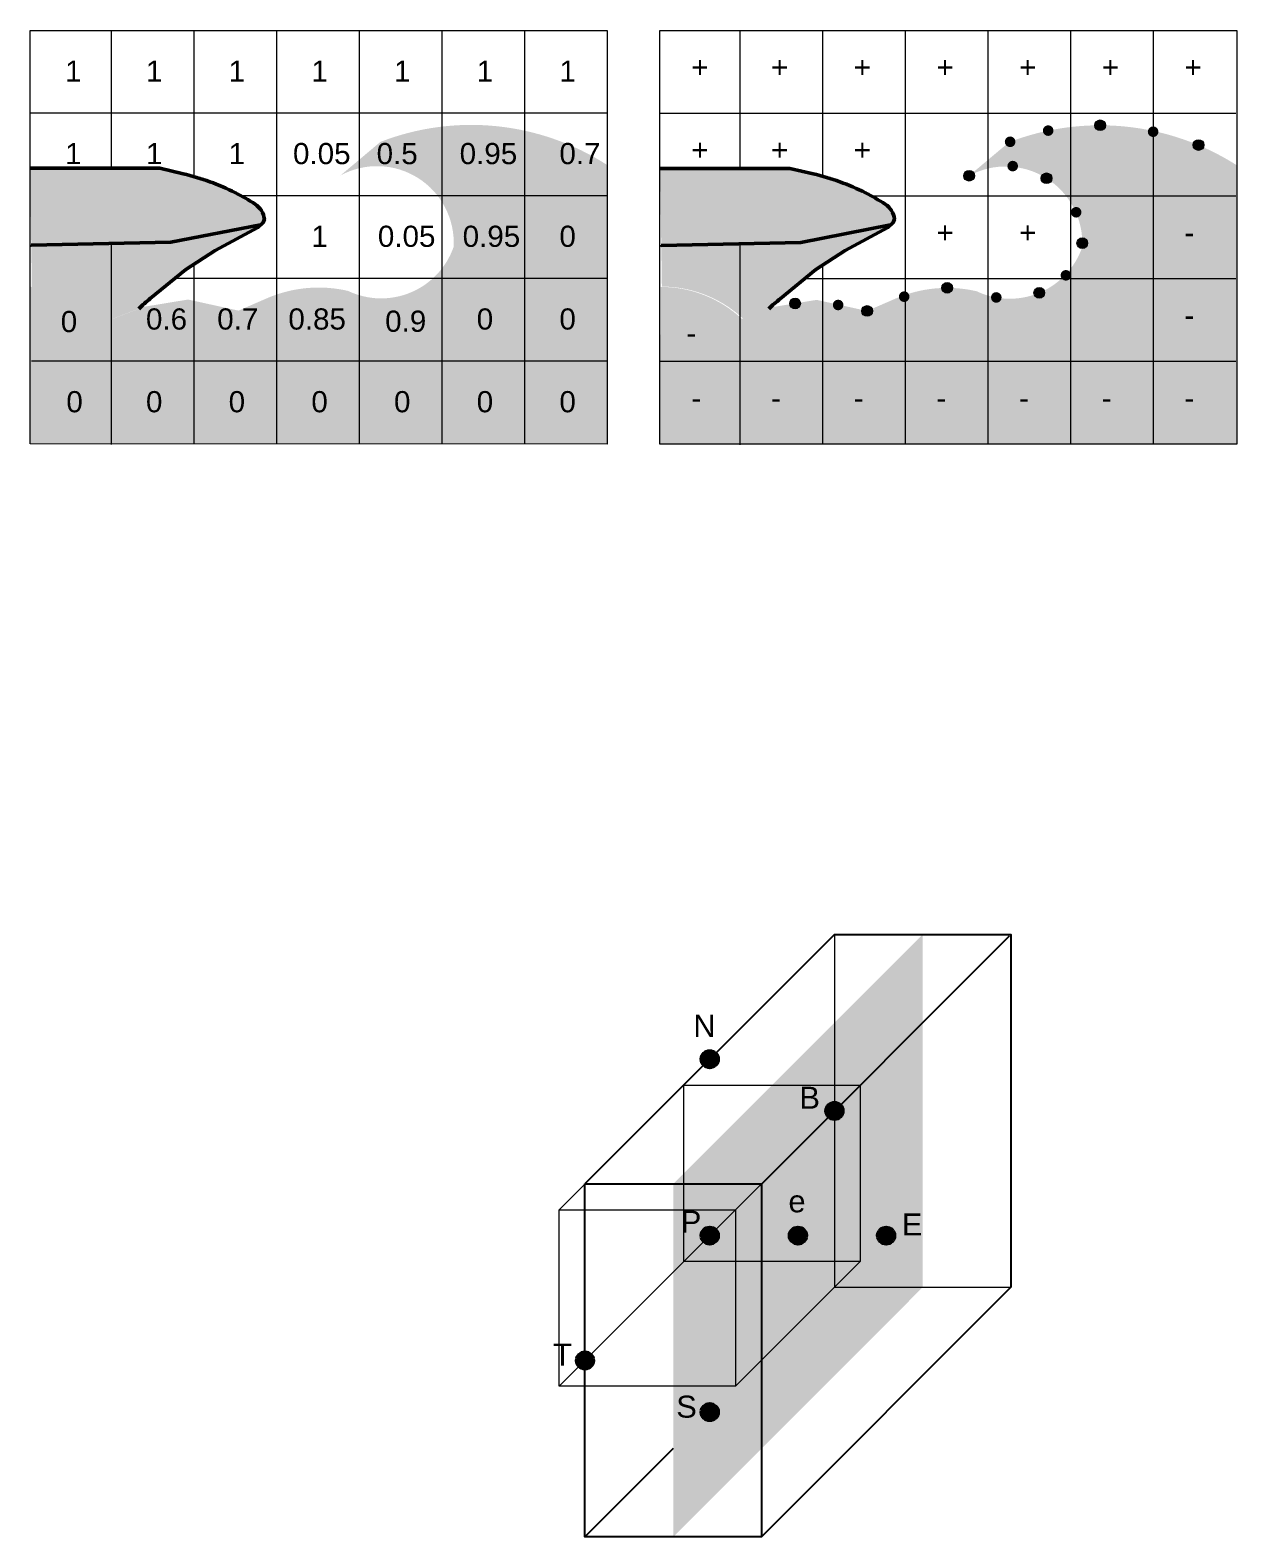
# Model space of a CAD drawing. Header units: millimetres. Extents: x -488.3 to -450.2, y 115.5 to 173.2.
# Drawn here: x -469.92 to -465.36, y 160.36 to 166.05 of the extents above; entities that cross this region are included whole.
import ezdxf

# ---------------------------------------------------------------- set-up
doc = ezdxf.new("R2010")
doc.units = ezdxf.units.MM
doc.linetypes.add('HIDDEN', pattern=[9.524999999999999, 6.35, -3.175])
doc.layers.get('0').update_dxf_attribs({"lineweight": 18})
for name, color, linetype, lineweight in [('CONTINUA FINA', 3, 'Continuous', 18), ('CONTINUA MEDIA', 2, 'Continuous', 25), ('CONTORNO', 4, 'Continuous', 35), ('HIDDED', 6, 'HIDDEN', 18), ('TEXTO', 7, 'Continuous', 15)]:
    doc.layers.add(name, color=color, linetype=linetype, lineweight=lineweight)
doc.styles.get("Standard").update_dxf_attribs({"font": 'arial.ttf'})

msp = doc.modelspace()

# ---------------------------------------------------------------- hatches: boundary and pattern name
h = msp.add_hatch(color=151)
h.dxf.hatch_style = 1
edge = h.paths.add_edge_path()
edge.add_line((-467.7413758261803, 164.484430376703), (-467.741897072295, 165.5387958717911))
edge.add_arc((-468.2556471659555, 164.742059978922), 0.9480122582129578, 57.18532590158935, 111.1833988577564)
edge.add_line((-468.5982155848474, 165.6260136655481), (-468.7492141778156, 165.4992342299186))
edge.add_arc((-468.6111052213814, 165.244459929464), 0.2897999793296681, -2.960776913172822, 118.4613925590057, ccw=False)
edge.add_arc((-468.5956793704161, 165.3245311478523), 0.290002833505522, 244.4997508238171, 340.86948430097243, ccw=False)
edge.add_arc((-468.8318989037937, 164.5841677635369), 0.491398152217444, 76.9008471550624, 113.477641100604)
edge.add_line((-469.0276675877757, 165.0348858199476), (-469.1347003924479, 164.9883962883756))
edge.add_line((-469.1347003924479, 164.9883962883756), (-469.3254981530017, 165.0302367977831))
edge.add_line((-469.3254981530017, 165.0302367977831), (-469.4914803832972, 165.0029328113217))
edge.add_line((-469.4914803832972, 165.0029328113217), (-469.6077379832161, 164.9582815825361))
edge.add_arc((-469.9148729256086, 164.6292168155944), 0.4501283080198368, 46.97420571381799, 90.87974754755751)
edge.add_line((-469.9217841452212, 165.0792920634411), (-469.9217750577638, 164.4846131818028))
edge.add_line((-469.9217750577639, 164.4846131818028), (-467.7413758261803, 164.484430376703))
h = msp.add_hatch(color=150)
h.dxf.hatch_style = 1
edge = h.paths.add_edge_path()
edge.add_line((-465.3619868627085, 164.4842476563043), (-465.3620029580761, 165.5375208336882))
edge.add_arc((-465.8786367130441, 164.7296163197577), 0.9589682687147284, 57.40215113835466, 111.0252877223983)
edge.add_line((-466.2226953044757, 165.6247385606074), (-466.373693897444, 165.4979591249779))
edge.add_arc((-466.2355849410097, 165.2431848245234), 0.2897999793296681, -2.960776913172822, 118.4613925590057, ccw=False)
edge.add_arc((-466.2201590900444, 165.3232560429116), 0.2900028335055218, 244.4997508238171, 340.86948430097254, ccw=False)
edge.add_arc((-466.4563786234219, 164.5828926585962), 0.4913981522174541, 76.90084715506212, 113.4776411006041)
edge.add_line((-466.652147307404, 165.033610715007), (-466.7591801120763, 164.9871211834349))
edge.add_line((-466.7591801120762, 164.9871211834349), (-466.9499778726299, 165.0289616928424))
edge.add_line((-466.94997787263, 165.0289616928424), (-467.1159601029255, 165.0016577063811))
edge.add_line((-467.1159601029254, 165.0016577063811), (-467.2322177028444, 164.9570064775954))
edge.add_arc((-467.5391461799533, 164.6282686065426), 0.4497484607252406, 46.96501869729322, 90.00000000000058)
edge.add_line((-467.5391461799533, 165.0780170672678), (-467.5418809602362, 164.4844304190535))
edge.add_line((-467.5418809602362, 164.4844304190535), (-465.3619868627085, 164.4842476563042))
at = {"true_color": 0x000000}
h = msp.add_hatch(color=18, dxfattribs=at)
h.dxf.hatch_style = 1
h.paths.add_polyline_path([(-466.0546914799574, 165.6685826735243, 1), (-466.0950064155551, 165.6685826735243, 1)])
h = msp.add_hatch(color=18, dxfattribs=at)
h.dxf.hatch_style = 1
h.paths.add_polyline_path([(-465.8580165976522, 165.6885200643238, 1), (-465.8983315332499, 165.6885200643238, 1)])
h = msp.add_hatch(color=18, dxfattribs=at)
h.dxf.hatch_style = 1
h.paths.add_polyline_path([(-465.6580354145749, 165.6643300440572, 1), (-465.6983503501726, 165.6643300440572, 1)])
h = msp.add_hatch(color=18, dxfattribs=at)
h.dxf.hatch_style = 1
h.paths.add_polyline_path([(-466.1984224301694, 165.6262289911814, 1), (-466.2387373657671, 165.6262289911814, 1)])
h = msp.add_hatch(color=18, dxfattribs=at)
h.dxf.hatch_style = 1
h.paths.add_polyline_path([(-465.4863133846185, 165.6138397158004, 1), (-465.5266283202162, 165.6138397158004, 1)])
h = msp.add_hatch(color=18, dxfattribs=at)
h.dxf.hatch_style = 1
h.paths.add_polyline_path([(-466.1886212047229, 165.5343949438, 1), (-466.2289361403206, 165.5343949438, 1)])
h = msp.add_hatch(color=18, dxfattribs=at)
h.dxf.hatch_style = 1
h.set_gradient(color2=(99, 100, 102), name='INVHEMISPHERICAL')
h.paths.add_polyline_path([(-469.051468952263, 165.3120694860443), (-469.0415749125443, 165.3212619882671), (-469.0369730355629, 165.3341314924415, 0.2222136878987205), (-469.0719560580037, 165.3906183701502, 0.02818912165729172), (-469.1464063963597, 165.4335044443458, 0.05892586908149787), (-469.3443735439727, 165.5054392828434), (-469.4318294094872, 165.5259919640723), (-469.9223238536898, 165.5259919640723), (-469.9181076373885, 165.2351930109829), (-469.390838791011, 165.2464802523484)])
h.paths.add_polyline_path([(-469.3336005461433, 165.1437605897468), (-469.2231588096175, 165.2154800327186), (-469.0613629919818, 165.3028769838214), (-469.051468952263, 165.3120694860443), (-469.390838791011, 165.2464802523484), (-469.9181076373885, 165.2351930109829), (-469.9158472727934, 165.0792921722085, -0.1835286250944142), (-469.6172549243051, 164.9658713602856), (-469.6087702381728, 164.9583386392399), (-469.5120127028335, 164.9955004493081, -0.01627675426182498), (-469.4683015377453, 165.0336658257923)])
h = msp.add_hatch(color=18, dxfattribs=at)
h.dxf.hatch_style = 1
h.set_gradient(color2=(99, 100, 102), name='INVHEMISPHERICAL')
h.paths.add_polyline_path([(-466.670394042267, 165.311886723295), (-466.6605000025482, 165.3210792255178), (-466.6558981255669, 165.3339487296923, 0.2222136878987205), (-466.6908811480077, 165.3904356074009, 0.02818912165729172), (-466.7653314863636, 165.4333216815965, 0.05892586908149787), (-466.9632986339766, 165.5052565200942), (-467.0507544994912, 165.525809201323), (-467.5412489436938, 165.525809201323), (-467.5370327273924, 165.2350102482337), (-467.0097638810149, 165.2462974895991)])
h.paths.add_polyline_path([(-466.9525256361472, 165.1435778269975), (-466.8420838996215, 165.2152972699693), (-466.6802880819857, 165.3026942210721), (-466.670394042267, 165.311886723295), (-467.0097638810149, 165.2462974895991), (-467.5370327273924, 165.2350102482337), (-467.5347723627974, 165.0791094094592, -0.1835286250944142), (-467.236180014309, 164.9656885975364), (-467.2276953281768, 164.9581558764906), (-467.1309377928374, 164.9953176865588, -0.01627675426182498), (-467.0872266277493, 165.033483063043)])
h = msp.add_hatch(color=18, dxfattribs=at)
h.dxf.hatch_style = 1
h.paths.add_polyline_path([(-466.3535364296451, 165.4979591249779, 1), (-466.3938513652428, 165.4979591249779, 1)])
h = msp.add_hatch(color=18, dxfattribs=at)
h.dxf.hatch_style = 1
h.paths.add_polyline_path([(-466.0607873142927, 165.4882775605831, 1), (-466.1011022498904, 165.4882775605831, 1)])
h = msp.add_hatch(color=18, dxfattribs=at)
h.dxf.hatch_style = 1
h.paths.add_polyline_path([(-465.949022278903, 165.3599896961641, 1), (-465.9893372145007, 165.3599896961641, 1)])
h = msp.add_hatch(color=18, dxfattribs=at)
h.dxf.hatch_style = 1
h.paths.add_polyline_path([(-465.9256274938812, 165.2431848245234, 1), (-465.9659424294788, 165.2431848245234, 1)])
h = msp.add_hatch(color=18, dxfattribs=at)
h.dxf.hatch_style = 1
h.paths.add_polyline_path([(-466.4362211556231, 165.0742908108137, 1), (-466.4765360912208, 165.0742908108137, 1)])
h = msp.add_hatch(color=18, dxfattribs=at)
h.dxf.hatch_style = 1
h.paths.add_polyline_path([(-465.9877647564595, 165.1216943710692, 1), (-466.0280796920571, 165.1216943710692, 1)])
h = msp.add_hatch(color=18, dxfattribs=at)
h.dxf.hatch_style = 1
h.paths.add_polyline_path([(-467.0111910508829, 165.0155762658952, 1), (-467.0515059864805, 165.0155762658952, 1)])
h = msp.add_hatch(color=18, dxfattribs=at)
h.dxf.hatch_style = 1
h.paths.add_polyline_path([(-466.5989319629858, 165.0410566556109, 1), (-466.6392468985835, 165.0410566556109, 1)])
h = msp.add_hatch(color=18, dxfattribs=at)
h.dxf.hatch_style = 1
h.paths.add_polyline_path([(-466.250760913219, 165.0380700735569, 1), (-466.2910758488167, 165.0380700735569, 1)])
h = msp.add_hatch(color=18, dxfattribs=at)
h.dxf.hatch_style = 1
h.paths.add_polyline_path([(-466.0881596077602, 165.0556873466165, 1), (-466.1284745433579, 165.0556873466165, 1)])
h = msp.add_hatch(color=18, dxfattribs=at)
h.dxf.hatch_style = 1
h.paths.add_polyline_path([(-466.8484794442185, 165.0096975440438, 1), (-466.8887943798162, 165.0096975440438, 1)])
h = msp.add_hatch(color=18, dxfattribs=at)
h.dxf.hatch_style = 1
h.paths.add_polyline_path([(-466.7390226442774, 164.9871211834349, 1), (-466.7793375798751, 164.9871211834349, 1)])
at = {"layer": 'CONTINUA FINA', "transparency": 33554508}
h = msp.add_hatch(color=256, dxfattribs=at)
h.dxf.hatch_style = 1
h.set_gradient(color1=(255, 0, 0), color2=(221, 179, 212), name='SPHERICAL')
h.paths.add_polyline_path([(-466.5491808560811, 162.6314681495385), (-467.4919898976631, 161.6886591079564), (-467.4919898976631, 160.3553257746231), (-466.5491808560811, 161.2981348162052)])
at = {"layer": 'CONTINUA FINA'}
h = msp.add_hatch(color=0, dxfattribs=at)
h.dxf.hatch_style = 1
h.paths.add_polyline_path([(-467.3872520435388, 162.1600636287475, 1), (-467.3205853768721, 162.1600636287475, 1)])
h = msp.add_hatch(color=0, dxfattribs=at)
h.dxf.hatch_style = 1
h.paths.add_polyline_path([(-466.9158475227477, 161.9648014828718, 1), (-466.8491808560811, 161.9648014828718, 1)])
h = msp.add_hatch(color=0, dxfattribs=at)
h.dxf.hatch_style = 1
h.paths.add_polyline_path([(-467.3872520435388, 161.4933969620808, 1), (-467.3205853768721, 161.4933969620808, 1)])
h = msp.add_hatch(color=0, dxfattribs=at)
h.dxf.hatch_style = 1
h.paths.add_polyline_path([(-466.7205853768722, 161.4933969620808, 1), (-466.6539187102055, 161.4933969620808, 1)])
h = msp.add_hatch(color=0, dxfattribs=at)
h.dxf.hatch_style = 1
h.paths.add_polyline_path([(-467.8586565643298, 161.0219924412898, 1), (-467.7919898976632, 161.0219924412898, 1)])
h = msp.add_hatch(color=0, dxfattribs=at)
h.dxf.hatch_style = 1
h.paths.add_polyline_path([(-467.3872520435388, 160.8267302954142, 1), (-467.3205853768721, 160.8267302954142, 1)])
at = {"layer": 'CONTINUA MEDIA'}
h = msp.add_hatch(color=256, dxfattribs=at)
h.dxf.hatch_style = 1
h.paths.add_polyline_path([(-467.0539187102056, 161.4933969620808, 1), (-466.9872520435387, 161.4933969620808, 1)])

# ---------------------------------------------------------------- linework, layer by layer
at = {"color": 18, "true_color": 0x000000}
for points in [[(-467.7418809602361, 164.4844304190535), (-469.9217750577639, 164.4846131818028), (-469.9217989358883, 166.0471862628796), (-467.7419048383606, 166.0470035001303)], [(-465.3619868627085, 164.4842476563043), (-467.5418809602362, 164.4844304190535), (-467.5419048383606, 166.0470035001303), (-465.3620107408329, 166.0468207373811)]]:
    msp.add_lwpolyline(points, close=True, dxfattribs=at)
for points in [[(-469.6162131627455, 166.0481149427377), (-469.6162131627455, 165.5259919640723)], [(-469.3037131627455, 166.0481149427377), (-469.3037131627455, 165.4952086443763)], [(-468.9912131627455, 166.0481149427377), (-468.9912131627455, 164.4848715910665)], [(-468.6787131627455, 166.0481149427377), (-468.6787131627455, 164.4856149427377)], [(-468.3662131627455, 166.0481149427377), (-468.3662131627455, 164.4856149427377)], [(-468.0537131627455, 166.0481149427377), (-468.0537131627455, 164.4856149427377)], [(-467.2406928823738, 166.046839837797), (-467.2406928823738, 165.5247168591316)], [(-466.9281928823738, 166.046839837797), (-466.9281928823738, 165.4939335394356)], [(-466.6156928823738, 166.046839837797), (-466.6156928823738, 164.4835964861258)], [(-466.3031928823738, 166.046839837797), (-466.3031928823738, 164.484339837797)], [(-465.9906928823738, 166.046839837797), (-465.9906928823738, 164.484339837797)], [(-465.6781928823738, 166.046839837797), (-465.6781928823738, 164.484339837797)], [(-469.9217941746782, 165.7356149427377), (-467.7413753022154, 165.7356149427377)], [(-467.5419000604581, 165.734339837797), (-465.3658550218437, 165.734339837797)], [(-469.1253165701911, 165.4231149427377), (-467.7413753022154, 165.4231149427377)], [(-466.7497962898194, 165.421839837797), (-465.3658550218437, 165.421839837797)], [(-469.6162131627455, 165.2416303867357), (-469.6162131627455, 164.4819670383791)], [(-467.2406928823738, 165.240355281795), (-467.2406928823738, 164.4806919334384)], [(-469.3037131627455, 165.1624022676256), (-469.3037131627455, 164.4834193147228)], [(-466.9281928823738, 165.1611271626849), (-466.9281928823738, 164.4821442097821)], [(-469.3729734472126, 165.1106149427377), (-467.7413753022154, 165.1106149427377)], [(-466.9974531668409, 165.109339837797), (-465.3658550218437, 165.109339837797)], [(-469.9171189831967, 164.7981149427377), (-467.7413753022154, 164.7981149427377)], [(-467.541598702825, 164.796839837797), (-465.3658550218437, 164.796839837797)]]:
    msp.add_lwpolyline(points)
at = {"color": 18, "lineweight": 50, "true_color": 0x000000}
for points in [[(-469.4318294094872, 165.5259919640723), (-469.9223238536898, 165.5259919640723)], [(-467.0507544994912, 165.525809201323), (-467.5412489436938, 165.525809201323)], [(-469.051468952263, 165.3120694860443), (-469.051468952263, 165.3120694860443), (-469.390838791011, 165.2464802523484), (-469.9181061000245, 165.235086976617), (-469.9181061000245, 165.235086976617)], [(-466.670394042267, 165.311886723295), (-466.670394042267, 165.311886723295), (-467.0097638810149, 165.2462974895991), (-467.5370311900285, 165.2349042138677), (-467.5370311900285, 165.2349042138677)]]:
    msp.add_lwpolyline(points, dxfattribs=at)
for points in [[(-469.4318294094872, 165.5259919640723), (-469.3443735439727, 165.5054392828434, -0.05892586908152004), (-469.1464063963596, 165.4335044443457, -0.02818912165726741), (-469.0719560580037, 165.3906183701502, -0.2222136878987322), (-469.0369730355629, 165.3341314924415), (-469.0415749125443, 165.3212619882671), (-469.0613629919818, 165.3028769838214), (-469.2231588096175, 165.2154800327186), (-469.3336005461433, 165.1437605897468), (-469.4683015377453, 165.0336658257923, 0.01627675426182605), (-469.5120127028335, 164.9955004493081)], [(-467.0507544994912, 165.525809201323), (-466.9632986339766, 165.5052565200942, -0.05892586908152004), (-466.7653314863636, 165.4333216815965, -0.02818912165726741), (-466.6908811480077, 165.3904356074009, -0.2222136878987322), (-466.6558981255669, 165.3339487296923), (-466.6605000025482, 165.3210792255178), (-466.6802880819857, 165.3026942210721), (-466.8420838996215, 165.2152972699693), (-466.9525256361472, 165.1435778269975), (-467.0872266277493, 165.033483063043, 0.01627675426182605), (-467.1309377928374, 164.9953176865588)]]:
    msp.add_lwpolyline(points, format="xyb", dxfattribs=at)
at = {"color": 18, "true_color": 0x000000}
for centre in [(-465.878174065451, 165.6885200643238), (-465.5064708524173, 165.6138397158004), (-466.373693897444, 165.4979591249779), (-466.0809447820915, 165.4882775605831), (-465.94578496168, 165.2431848245234), (-466.4563786234219, 165.0742908108137), (-467.0313485186817, 165.0155762658952), (-466.1083170755591, 165.0556873466165), (-466.7591801120762, 164.9871211834349)]:
    msp.add_circle(centre, 0.02015746779882648, dxfattribs=at)
at = {"layer": 'CONTINUA MEDIA'}
for p, q in [((-466.8825141894144, 162.6314681495385), (-467.8253232309965, 161.6886591079564)), ((-466.2223434850046, 162.6249721872817), (-467.1651525265867, 161.6821631456996)), ((-466.2158475227478, 161.2981348162052), (-467.1586565643299, 160.3553257746231)), ((-467.4919898976631, 160.6886591079564), (-467.8253232309965, 160.3553257746231))]:
    msp.add_line(p, q, dxfattribs=at)
msp.add_lwpolyline([(-466.8825141894144, 162.6314681495385), (-466.2158475227478, 162.6314681495385), (-466.2158475227478, 161.2981348162052)], dxfattribs=at)
at = {"layer": 'CONTINUA MEDIA', "color": 1}
for points in [[(-467.3539187102055, 160.8267302954142, 0, 0, 0), (-467.3539187102055, 162.0579962691909, 0.04000000000000001, 0, 0), (-467.3539187102055, 162.1600636287475, 0, 0, 0)], [(-466.8825141894144, 161.9648014828718, 0, 0, 0), (-467.7531507089163, 161.09416496337, 0.04000000000000001, 0, 0), (-467.8253232309965, 161.0219924412898, 0, 0, 0)], [(-467.3539187102055, 161.4933969620808, 0, 0, 0), (-466.7893194030954, 161.4933969620808, 0.04000000000000001, 0, 0), (-466.6872520435388, 161.4933969620808, 0, 0, 0)]]:
    msp.add_lwpolyline(points, format="xyseb", dxfattribs=at)
at = {"layer": 'CONTINUA MEDIA'}
msp.add_lwpolyline([(-467.8253232309965, 161.6886591079564), (-467.1586565643299, 161.6886591079564), (-467.1586565643299, 160.3553257746231), (-467.8253232309965, 160.3553257746231)], close=True, dxfattribs=at)
at = {"layer": 'CONTORNO'}
for centre in [(-467.3539187102055, 162.1600636287475), (-466.8825141894144, 161.9648014828718), (-467.3539187102055, 161.4933969620808), (-467.0205853768721, 161.4933969620808), (-466.6872520435388, 161.4933969620808), (-467.8253232309965, 161.0219924412898), (-467.3539187102055, 160.8267302954142)]:
    msp.add_circle(centre, 0.03333333333333334, dxfattribs=at)
at = {"layer": 'HIDDED'}
for p, q in [((-466.8825141894144, 162.6314681495385), (-466.8825141894144, 161.2981348162052)), ((-467.9229543039343, 161.5910280350186), (-467.4515497831433, 162.0624325558096)), ((-467.9229543039343, 161.5910280350186), (-467.4515497831433, 162.0624325558096)), ((-467.2562876372676, 161.5910280350186), (-466.7848831164767, 162.0624325558096)), ((-467.2562876372676, 161.5910280350186), (-467.7276921580587, 161.1196235142276)), ((-467.9229543039343, 160.9243613683519), (-467.4515497831433, 161.395765889143)), ((-467.9229543039343, 160.9243613683519), (-467.4515497831433, 161.395765889143)), ((-467.2562876372676, 160.9243613683519), (-466.7848831164767, 161.395765889143)), ((-466.8825141894144, 161.2981348162052), (-466.2158475227478, 161.2981348162052))]:
    msp.add_line(p, q, dxfattribs=at)
msp.add_lwpolyline([(-467.9229543039343, 160.9243613683519), (-467.9229543039343, 161.5910280350186), (-467.2562876372676, 161.5910280350186), (-467.2562876372676, 160.9243613683519), (-467.9229543039343, 160.9243613683519), (-467.4515497831433, 161.395765889143), (-467.4515497831433, 162.0624325558096), (-466.7848831164767, 162.0624325558096), (-466.7848831164767, 161.395765889143), (-467.4515497831433, 161.395765889143)], dxfattribs=at)

# ---------------------------------------------------------------- texts
at = {"layer": 'TEXTO', "color": 251, "true_color": 0x636466, "char_height": 0.08, "attachment_point": 1}
for s, width, insert in [('\\A1;{\\C256;1}', 0.003125, (-469.7901182613638, 165.9333266508331)), ('\\A1;{\\C256;1}', 0.003125, (-469.484532488221, 165.9333010304618)), ('\\A1;{\\C256;1}', 0.003125, (-469.172032488221, 165.9332748304005)), ('\\A1;{\\C256;1}', 0.003125, (-468.859532488221, 165.9332486303391)), ('\\A1;{\\C256;1}', 0.003125, (-468.547032488221, 165.9332224302777)), ('\\A1;{\\C256;1}', 0.003125, (-468.234532488221, 165.9331962302164)), ('\\A1;{\\C256;1}', 0.003125, (-467.922032488221, 165.933170030155)), ('\\A1;{\\C256;1}', 0.003125, (-469.7901135001537, 165.6217553306912)), ('\\A1;{\\C256;1}', 0.003125, (-469.484532488221, 165.6217553306912)), ('\\A1;{\\C256;1}', 0.003125, (-469.172032488221, 165.6217553306912)), ('\\A1;{\\C256;0.05}', 0.08, (-468.9288722729758, 165.6217553306912)), ('\\A1;{\\C256;0.5}', 0.003125, (-468.6128598309142, 165.6217553306912)), ('\\A1;{\\C256;0.95}', 0.003125, (-468.299015115688, 165.6217553306912)), ('\\A1;{\\C256;0.7}', 0.003125, (-467.922032488221, 165.6217553306912)), ('\\A1;{\\C256;1}', 0.003125, (-468.859532488221, 165.3092553306912)), ('\\A1;{\\C256;0.05}', 0.003125, (-468.6080280342189, 165.3092553306912)), ('\\A1;{\\C256;0.95}', 0.003125, (-468.2876577970124, 165.3092553306912)), ('\\A1;{\\C256;0}', 0.003125, (-467.922032488221, 165.3092553306912)), ('\\A1;{\\C256;0}', 0.003125, (-469.8066048398633, 164.9871328042468)), ('\\A1;{\\C256;0.6}', 0.003125, (-469.484532488221, 164.9967553306912)), ('\\A1;{\\C256;0.7}', 0.003125, (-469.2152309365186, 164.9967553306912)), ('\\A1;{\\C256;0.85}', 0.003125, (-468.9463855735695, 164.9967553306912)), ('\\A1;{\\C256;0.9}', 0.003125, (-468.5805181315021, 164.988389492732)), ('\\A1;{\\C256;0}', 0.003125, (-468.234532488221, 164.9967553306912)), ('\\A1;{\\C256;0}', 0.003125, (-467.922032488221, 164.9967553306912)), ('\\A1;{\\C256;0}', 0.003125, (-469.7854383086722, 164.6842553306912)), ('\\A1;{\\C256;0}', 0.003125, (-469.484532488221, 164.6842553306912)), ('\\A1;{\\C256;0}', 0.003125, (-469.172032488221, 164.6842553306912)), ('\\A1;{\\C256;0}', 0.003125, (-468.859532488221, 164.6842553306912)), ('\\A1;{\\C256;0}', 0.003125, (-468.547032488221, 164.6842553306912)), ('\\A1;{\\C256;0}', 0.003125, (-468.234532488221, 164.6842553306912)), ('\\A1;{\\C256;0}', 0.003125, (-467.922032488221, 164.6842553306912))]:
    msp.add_mtext_dynamic_manual_height_columns(s, width=width, gutter_width=0.0003125000000000001, heights=[0], dxfattribs=dict(at, insert=insert))
at = {"layer": 'TEXTO', "attachment_point": 1}
for s, width, gutter_width, insert, char_height in [('\\A1;+', 0.003125, 0.0003125000000000001, (-467.4234889820469, 165.9484546720595), 0.08), ('\\A1;+', 0.003125, 0.0003125000000000001, (-467.12227702606, 165.9484546720595), 0.08), ('\\A1;+', 0.003125, 0.0003125000000000001, (-466.80977702606, 165.9484546720595), 0.08), ('\\A1;+', 0.003125, 0.0003125000000000001, (-466.49727702606, 165.9482910097261), 0.08), ('\\A1;+', 0.003125, 0.0003125000000000001, (-466.18477702606, 165.9482910097261), 0.08), ('\\A1;+', 0.003125, 0.0003125000000000001, (-465.87227702606, 165.9482910097261), 0.08), ('\\A1;+', 0.003125, 0.0003125000000000001, (-465.55977702606, 165.9482910097261), 0.08), ('\\A1;+', 0.003125, 0.0003125000000000001, (-467.4234842041444, 165.6357910097261), 0.08), ('\\A1;+', 0.003125, 0.0003125000000000001, (-467.12227702606, 165.6357910097261), 0.08), ('\\A1;+', 0.003125, 0.0003125000000000001, (-466.80977702606, 165.6357910097261), 0.08), ('\\A1;+', 0.003125, 0.0003125000000000001, (-466.49727702606, 165.3232910097261), 0.08), ('\\A1;+', 0.003125, 0.0003125000000000001, (-466.18477702606, 165.3232910097261), 0.08), ('\\A1;-', 0.003125, 0.0003125000000000001, (-465.55977702606, 165.3232910097261), 0.08), ('\\A1;-', 0.003125, 0.0003125000000000001, (-465.55977702606, 165.0107910097261), 0.08), ('\\A1;-', 0.003125, 0.0003125000000000001, (-467.44201019318, 164.9437317944722), 0.08), ('\\A1;-', 0.003125, 0.0003125000000000001, (-467.4231828465113, 164.6982910097261), 0.08), ('\\A1;-', 0.003125, 0.0003125000000000001, (-467.12227702606, 164.6982910097261), 0.08), ('\\A1;-', 0.003125, 0.0003125000000000001, (-466.80977702606, 164.6982910097261), 0.08), ('\\A1;-', 0.003125, 0.0003125000000000001, (-466.49727702606, 164.6982910097261), 0.08), ('\\A1;-', 0.003125, 0.0003125000000000001, (-466.18477702606, 164.6982910097261), 0.08), ('\\A1;-', 0.003125, 0.0003125000000000001, (-465.87227702606, 164.6982910097261), 0.08), ('\\A1;-', 0.003125, 0.0003125000000000001, (-465.55977702606, 164.6982910097261), 0.08), ('\\A1;N', 0.08333333333333334, 0.4166666666666667, (-467.4159115648595, 162.3277919054213), 0.08333333333333334), ('\\A1;B', 0.08333333333333334, 0.4166666666666667, (-467.0149448992128, 162.056162206569), 0.08333333333333334), ('\\A1;e', 0.08333333333333334, 0.4166666666666667, (-467.0564242197331, 161.6648312855264), 0.08333333333333334), ('\\A1;P', 0.08333333333333334, 0.4166666666666667, (-467.4633191645896, 161.5878635964578), 0.08333333333333334), ('\\A1;E', 0.05119936107154407, 0.4166666666666667, (-466.627804698585, 161.5773572873432), 0.08333333333333334), ('\\A1;T', 0.08333333333333334, 0.4166666666666667, (-467.9459640953425, 161.0857638509924), 0.08333333333333334), ('\\A1;S', 0.08333333333333334, 0.4166666666666667, (-467.4804544972777, 160.8889179417284), 0.08333333333333334)]:
    msp.add_mtext_dynamic_manual_height_columns(s, width=width, gutter_width=gutter_width, heights=[0], dxfattribs=dict(at, insert=insert, char_height=char_height))

doc.saveas('drawing.dxf')
